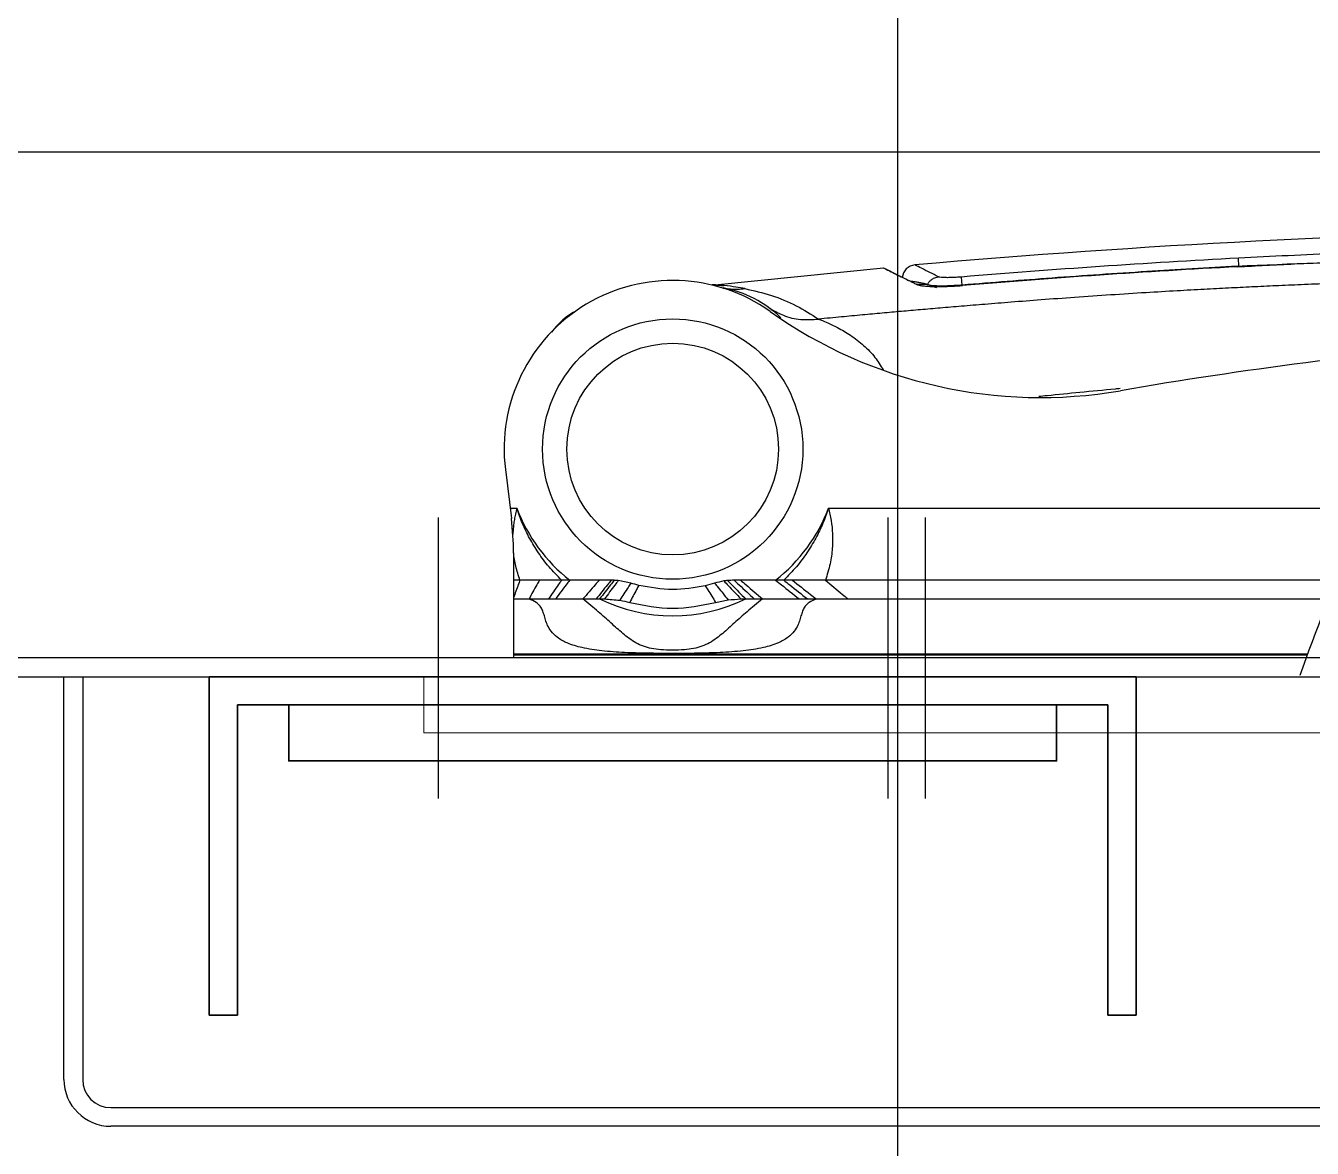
# Model space of a CAD drawing. Extents: x 758840 to 1108724, y -102573 to 143521.
# Drawn here: x 856411.5 to 856548.9, y 122675.6 to 122795.5 of the extents above; entities that cross this region are included whole.
import ezdxf

# ---------------------------------------------------------------- set-up
doc = ezdxf.new("R2010")
doc.units = 0
doc.header["$LTSCALE"] = 1000
doc.header["$MEASUREMENT"] = 0
doc.linetypes.add('$0$ARCH-DC$0$ACAD_ISO10W100', pattern=[18.5, 12, -3, 0.5, -3])
doc.linetypes.add('$0$ARCH-DC$0$CENTER', pattern=[2, 1.25, -0.25, 0.25, -0.25])
for name, color, linetype in [('GEN-DC 8', 8, 'Continuous'), ('GEN-DC CONT35', 8, 'Continuous'), ('GEN-DC DIM', 8, 'Continuous'), ('室外柴油发电-2层', 241, 'Continuous')]:
    doc.layers.add(name, color=color, linetype=linetype)
for name, color, linetype, lineweight in [('GEN-DC Continuous', 8, 'Continuous', 35), ('GEN-DC hidden', 8, 'Continuous', 0), ('GEN-DC 细实线', 8, 'Continuous', 5)]:
    doc.layers.add(name, color=color, linetype=linetype, lineweight=lineweight)

# ---------------------------------------------------------------- blocks, each defined once
blk = doc.blocks.new('$0$ARCH-DC$0$A$C5E33553F')
at = {"color": 3}
for p, q in [((78.33269296211984, 53.38136725264712), (78.28660807080269, 54.24688674335084)), ((22.3601636297808, 51.40832982205438), (40.36586568536222, 53.21809704579755)), ((48.7735870309225, 51.36697009781756), (48.70182849778303, 52.23059624965617)), ((78.15615999032343, 53.37196766261195), (78.15839359012261, 53.33015846251055)), ((48.79601712575914, 51.3687053724675), (48.79948313355999, 51.32698025907166)), ((-1.255655843124259e-05, 31.67355207045421), (0.6422027223834448, 26.44312835809251)), ((0.5041840474386845, 27.56720025269533), (1.217995492563205, 27.56720025269533)), ((34.513640854404, 27.56720025269533), (92.20518609119608, 27.56720025269533)), ((0.86581817303977, 22.78704805532925), (0.86581817303977, 11.56720025123195)), ((11.30837964754028, 19.8672002577473), (0.86581817303977, 19.86720028314721)), ((29.73467790790437, 19.8671379363127), (24.42325669687943, 19.86720024505348)), ((88.71162670540434, 19.86723271253504), (29.73467311237982, 19.86725334121093)), ((0.86581817303977, 17.86719127580682), (10.06582528480067, 17.86719678507689)), ((25.66582439969898, 17.86720328747742), (87.90929045312168, 17.8672015107486)), ((0.86581817303977, 11.98134471376807), (85.6848525901878, 11.98134471376807)), ((85.67953419535843, 11.96686772469411), (0.86581817303977, 11.96686772469411)), ((85.6368872768071, 11.85074182537346), (0.86581817303977, 11.85074182537346)), ((139.5042653609216, 11.56720025123195), (0.86581817303977, 11.56720025123195))]:
    blk.add_line(p, q, dxfattribs=at)
for radius in [13.9000000003, 11.30000000092]:
    blk.add_circle((17.86581817348087, 33.86720025109116), radius, dxfattribs=at)
for centre, radius, start, end in [((131.365818173279, -942.6327997472868), 1000.00000000108, 90.8475963206203, 95.02711728347934), ((131.365818173279, -942.6327997472868), 998.29179696334, 93.04785584700551, 94.74984078187634), ((43.86581825364192, 52.02593562265292), 1.49999999974, 95.02736051839807, 173.7972657422984), ((131.365818173279, -942.6327997472868), 997.3831982166599, 93.05801091640555, 94.74854853491084), ((17.86581817348087, 33.86720025109116), 17.99999999942, 54.70385526600406, 187.0000000000056), ((21.06581817174174, 39.26380993283647), 12.00000000046, 45.90021722621663, 79.43602241088502), ((11.36581817376282, 41.600494276473), 7.99999999946, 117.9531868833817, 143.5886194872019), ((57.15640228710345, 89.36720025163595), 49.9999999998, 234.703855266004, 279.8068041575902), ((143.7955336262221, -411.864977007684), 458.66495318642, 94.80608698200773, 99.80680415759026), ((17.86581817348087, 33.86720025109116), 17.80000000064, 200.7280391166841, 231.861187118404), ((17.86581817348087, 33.86720025109116), 17.80000000064, 308.1388128187875, 339.271960883316), ((-29.13418182683745, 22.78704805532925), 29.99999999988, 0, 7.000000000005605), ((17.86581817348087, 33.86720025109116), 17.80000000064, 244.0107918801143, 295.9892558807907)]:
    blk.add_arc(centre, radius, start, end, dxfattribs=at)
for points in [[(130.6822798629419, 55.52147343979277), (123.8492170444615, 55.52739288947259), (116.2558068211019, 55.47323284285267), (107.9018640522618, 55.33994953817273), (98.78838587590144, 55.1066405991528), (88.91626263822127, 54.75052244677272), (78.28660807080178, 54.24688674335266)], [(180.690821849721, 52.89443253437275), (146.9552670425819, 54.3759806558528), (112.3426013861617, 54.53968661495264), (78.1561599877814, 53.37196771849267)], [(78.15839358758149, 53.33015848791274), (84.26545044634167, 53.63535283815281)], [(84.26545044634167, 53.63535283815281), (100.1389506068217, 54.23164825465255), (106.0671938100013, 54.38138734049289)], [(42.9501739025618, 51.90278491137269), (41.00807517056182, 52.89016612685282), (40.36581817720162, 53.21809270239282), (41.00796795462156, 52.89022081305257), (42.43577784982153, 52.16353902537276)], [(40.36581817720162, 53.21809270239282), (41.00796795462156, 52.89022081305257), (42.43577784982153, 52.16353902537276)], [(46.24076387458172, 52.2564433506127), (44.42333191890157, 53.17169735449261), (43.73439186168162, 53.52015458747246)], [(45.41152580230118, 51.89088134615258), (45.72230741594103, 52.10226607959248), (46.24076416414209, 52.25643997749285)], [(48.70182849778121, 52.23059624965254), (48.13265196024167, 52.19089459677252), (47.58973989138121, 52.16828798209281), (47.10284047148161, 52.16411254721288), (46.702002985121, 52.17848738003249), (46.41013726964138, 52.21003000935252), (46.24076387458172, 52.2564433506127)], [(78.15615999032161, 53.37196769309276), (68.5158892683612, 52.81014228893264), (58.37783882822168, 52.11818376429255), (48.79601712576186, 51.36870538009271)], [(84.85823756710306, 9.722531766578413), (98.35293756710325, 37.51983176657814), (120.3386375671034, 52.75313176657846), (140.4118375671032, 49.90623176657846), (162.9002375671034, 45.93783176657826), (176.9282375671037, 35.4033317665785), (177.2454375671032, 9.842031766578202)], [(22.35456747130138, 51.40771587103245), (22.30054732788176, 51.4019773150726), (22.12001979968136, 51.38548424417286), (22.01909426620114, 51.37805760675246)], [(25.57687137212179, 50.99389354145251), (23.32418696716195, 51.31818749281274), (22.35459357488162, 51.40771217787278), (23.33940647190138, 51.31650808799259)], [(22.35459223122143, 51.40771227693267), (23.28999486638168, 51.32143395825278)], [(23.26577138168159, 51.06016860829277), (24.03170689832132, 50.95818435455249), (24.80465458788149, 50.93602243545274), (25.57687017070202, 50.99390483429261)], [(23.28999486638168, 51.32143395825278), (23.33940647190138, 51.31650808799259)], [(25.57687137212179, 50.99389354145251), (28.40710364662118, 50.26969569851281), (31.05130718726105, 49.16768742247268), (33.44874659862126, 47.73997967845253)], [(42.9501739025618, 51.90278491137269), (43.04459531392149, 51.86519354129268), (43.17281596680186, 51.83092684579287)], [(43.17280906308133, 51.83096064557276), (43.51854961874142, 51.6505470668526), (43.88303016486134, 51.46087055263251)], [(43.17281596680186, 51.83092684579287), (43.46976905844167, 51.77710218077254), (43.82661823298167, 51.72371586641248), (44.23163302874127, 51.6576666589126), (44.67665711202153, 51.56621028353266)], [(45.07625195926175, 51.41092953745283), (43.88301973054149, 51.46098914015283)], [(43.88303016486134, 51.46087055263251), (44.17150817820129, 51.36521919199276), (44.59525963448141, 51.2940134492128), (45.15027111018117, 51.24423805981269), (45.84473932246146, 51.21729203293262)], [(44.67665711202153, 51.56621028353266), (45.16120935602157, 51.43421041799274), (45.50695347784131, 51.31414489231247)], [(45.07317473656167, 51.46308956775283), (45.09619245278191, 51.50466691919246)], [(46.05667958692175, 51.06818654501285), (45.07625195926175, 51.41092953745283)], [(45.09619245278191, 51.50466691919246), (45.16878375540182, 51.61911144011265)], [(45.16878375540182, 51.61911144011265), (45.28975568516125, 51.7709092492928), (45.41152580230118, 51.89088134615258)], [(48.11871752024126, 51.31984806099263), (47.3675586847412, 51.28312993783265), (46.70272021000164, 51.26893373813255), (46.14565124032106, 51.27312109323248), (45.71820180820123, 51.29098738465245), (45.4441969485415, 51.31395819469253), (45.39447833830127, 51.32086367999273)], [(45.84473932246146, 51.21729203293262), (46.68901584320156, 51.21772112275266), (47.6895888179215, 51.25250316901247), (48.79948313356181, 51.32698025907257)], [(48.79600597516128, 51.36883409713255), (48.11871752024126, 51.31984806099263)], [(28.03252527208133, 49.03475206477242), (28.38968920596199, 48.79565973879244)], [(28.38968920596199, 48.79565973879244), (29.69466864324113, 48.14658981773255), (31.53722689106144, 47.70608433349253), (33.44875359124126, 47.73989920363283)], [(33.44875359124126, 47.73989920363283), (34.27104231242174, 47.40388989343273), (35.45680083752177, 46.8354184548125), (36.84910991472134, 46.01028479139268), (38.25033722148146, 44.9327682113526), (39.46951316260129, 43.65070215725245), (40.33864605222152, 42.31898704573268)], [(65.1359545271016, 40.26869531955253), (61.34937051278121, 39.90732592291261), (57.83857344752141, 39.5546085765327), (56.95672994070173, 39.46409718529276)], [(65.65322939552152, 40.31625995899276), (65.1359545271016, 40.26869531955253)], [(1.217988278961457, 27.5672002526926), (1.067103635341482, 26.92500885229265), (0.956929415761806, 26.32969879069287), (0.8799045152018152, 25.7777311468526), (0.8296812933213005, 25.26489969093245), (0.7990286495214605, 24.7877754381725)], [(5.996948992801663, 19.86714877449276), (4.665275202001794, 21.29823411399275), (3.536829800781561, 22.79608847667259), (2.591834868321712, 24.35030502533255), (1.820494673641406, 25.94716583465242), (1.217996975921778, 27.56719633347257)], [(34.51363941676118, 27.5671964553926), (33.91447533950122, 25.95500178037264), (33.14553169578176, 24.36086418379273), (32.20119918008186, 22.80553733255283), (31.07106281704182, 21.30386064579261), (29.73467790790164, 19.8671379363127)], [(34.51364783686131, 27.5672002526926), (34.78689650042179, 26.25268465465251), (34.92897081622141, 24.82111376875264), (34.90430038804152, 23.27581559189275), (34.67120385144153, 21.62180069825263), (34.17878783856122, 19.86720009265264)], [(1.552837296841972, 19.86720024759279), (1.116921884701696, 21.36235794815275), (0.8662071461012602, 22.80882006919273)], [(1.552837296841972, 19.86720025013256), (1.381082514621085, 19.40592769287241), (0.865818173041589, 17.97346582069258)], [(3.641045556281824, 19.86719058543258), (3.36309053180139, 19.37846023447264), (2.529225458361907, 17.86720190825281)], [(5.996927158961626, 19.86724162165274), (5.647855492361487, 19.37744634775254), (4.600640497641507, 17.86719373453252)], [(6.87309331112192, 19.86720025775276), (6.497647778041937, 19.37702512939268), (5.371311183881517, 17.86718886281278)], [(10.03450156030158, 19.86720025775276), (9.596639835061069, 19.37569742059259), (8.283054661881579, 17.86719885517277)], [(11.30837965262162, 19.86720025775276), (10.90628249390102, 19.3751701826327), (9.699991020281232, 17.86719737943258)], [(11.61947998800133, 19.86028373869249), (11.23106384332095, 19.36985463065275), (10.06581541182186, 17.86719678507279)], [(12.05468733704129, 19.82730261593269), (11.68744196536136, 19.34493973509279), (10.5857058554011, 17.86719708225246)], [(11.61947998546202, 19.86028373869249), (11.30837964754119, 19.86720025775276)], [(12.05468733704129, 19.82730261593269), (11.61947998546202, 19.86028373869249)], [(13.39483735168142, 19.54901844047254), (12.05468733704129, 19.82730261593269)], [(13.3948373643816, 19.54901843793277), (13.10324229098114, 19.10170378011253), (12.22845707586112, 17.73134376747248)], [(14.24573186020098, 19.31058749239264), (14.00480996968145, 18.86389319909267), (13.28204429812104, 17.49682808207262)], [(14.24573185258123, 19.31058749493286), (13.39483735168142, 19.54901844047254)], [(21.34783420156145, 19.27694445071256), (17.86581817348087, 18.86720025115255), (14.24573185258123, 19.31058749239264)], [(22.3367989876615, 19.54901843031257), (21.34783420410167, 19.27694444563258)], [(21.3478335741811, 19.27694429577286), (21.62327268294121, 18.83581837335259), (22.44959001176176, 17.49683152377247)], [(23.33688463544149, 19.78238612715268), (22.3367989876615, 19.54901843031257)], [(22.3367989876615, 19.54901843031257), (22.69815176762131, 19.10872069775269), (23.78221010242123, 17.77377987513273)], [(23.72365172322134, 19.83215199663255), (23.33688463544149, 19.78238612461246)], [(23.33688464052102, 19.78238612715268), (23.78914481804168, 19.30671613615277), (25.14592535060183, 17.86720302077265)], [(24.42325669688125, 19.86720024505257), (23.72365172322134, 19.83215199663255)], [(23.72365172830177, 19.83215199663255), (24.20919256062189, 19.34389541409246), (25.66581506520197, 17.86720328747242)], [(24.42325670450191, 19.86720024505257), (24.96240606308129, 19.36992112785265), (26.57985414644099, 17.86719790521283)], [(25.12154658554118, 19.86720024505257), (25.70329539410159, 19.36966619567283), (27.44854181724168, 17.86720129611285)], [(28.85854304600161, 19.86720024505257), (29.48634212060097, 19.36833859355283), (31.36973933932131, 17.8672074606925)], [(29.73480907858175, 19.86714714889285), (30.36457659476127, 19.36798617109253), (32.25387914584098, 17.86720838017254)], [(30.65401397118148, 19.86721053967267), (32.5653124269611, 18.35718167251252), (33.20241190968136, 17.86719921839267)], [(34.1787877572815, 19.86720035427288), (35.99024008052129, 18.35606702145242), (36.59405752160092, 17.86720789757283)], [(33.20245251158121, 17.86721815409282), (32.44974878712128, 17.49976179731266), (32.02183839072131, 17.10444893287286), (31.77334374674138, 16.67315296285278), (31.60542592154161, 16.18312696805287), (31.44655176634114, 15.63619790697248), (31.22477714258093, 15.04996876955283), (30.85139758962123, 14.42809573085287), (30.21342382112107, 13.79076846855287), (29.16337526082134, 13.18362492033248), (27.56002597832139, 12.67146775313267), (25.40634674492139, 12.32779680471276), (22.926256437142, 12.14348334809256), (19.80358593116125, 12.05970480089263), (15.82070010472125, 12.06103632223267), (12.73229626122156, 12.14697354685268), (10.28923243006102, 12.3317762989127), (8.195263199161673, 12.66624599065244), (6.605950525621665, 13.16724027441251), (5.543726716621677, 13.77119687955246), (4.891930765961661, 14.41279945715269), (4.511079975721259, 15.0408555187928), (4.286190450901813, 15.63260681179281), (4.126121312061514, 16.18336896147275), (3.957354451221363, 16.67526596853259), (3.708278833041732, 17.10632168503253), (3.281639119901229, 17.49980787799268), (2.529224693821561, 17.86720313761271)], [(27.44854344792111, 17.86720056713284), (26.58636006688175, 17.14987724435287), (25.82127815788135, 16.50449417393247), (25.11568723734126, 15.89122468673258), (24.46247670988123, 15.30664387977276), (23.8373146048616, 14.74133240943274), (23.20829675952155, 14.18881191681248), (22.54282614736167, 13.66198355975257), (21.80849081898123, 13.18784116031247), (20.97993645628139, 12.82119157357283), (20.10017820056146, 12.57660354611244), (19.1177617427411, 12.44446662217251), (17.84823555688126, 12.3849058548326), (16.58387264492194, 12.44713361455251), (15.61459524896145, 12.58028660453283), (14.7517988262216, 12.82086823411282), (13.9428962073016, 13.17715792793251), (13.21309184014171, 13.64429086209248), (12.54396112608174, 14.17137991967275), (11.9088980985216, 14.72823580875274), (11.27820319786133, 15.29849258035256), (10.62019254284132, 15.88750395503257), (9.91076056826114, 16.50424984625261), (9.14360712924099, 17.1513429284928), (8.283060557221688, 17.86719638629256)], [(10.06582528480158, 17.86719678507279), (10.3265973921616, 17.86719692985253), (10.585708283641, 17.86719708225246)], [(10.585708283641, 17.86719745563278), (12.22845809186128, 17.73134321883254)], [(23.78221152736114, 17.77378032725255), (25.14592806078144, 17.86720277185259)], [(25.14592806078144, 17.86720302077265), (25.40567666244169, 17.86720315793264), (25.66582439970171, 17.86720328747242)], [(12.22845819092163, 17.73134382589251), (13.28204470198125, 17.49682771885273)], [(13.28204529888171, 17.49682985245272), (17.86581817348087, 16.86720023033286), (22.44959421546173, 17.49683074145287)], [(22.44959363380167, 17.49683281409261), (23.78221159848181, 17.77377982179269)]]:
    blk.add_spline(points, degree=3, dxfattribs=at)
blk.add_open_spline([(117.6775267298362, 52.23379770951715), (116.3885461132249, 52.2236202881827), (113.311273968865, 52.19301192223293), (108.6083455615126, 52.12326332821385), (103.7111853033939, 52.02413058524553), (99.24189584576834, 51.91157211461768), (95.15576851563856, 51.79009841137804), (91.43614542557316, 51.66401769021695), (88.08190425599605, 51.53755613069779), (85.06758936424467, 51.41371948459937), (82.32302165454712, 51.29281105169457), (79.74073374617274, 51.17222157207834), (77.19301092496698, 51.04682748909772), (74.53072347500347, 50.90849757231445), (71.59345929003575, 50.7463209440034), (68.26946546003364, 50.54951485312222), (64.6192780447891, 50.31629825200798), (60.88066018714198, 50.05911194201553), (57.33449745768758, 49.7986457044185), (54.13896610459688, 49.55202403760404), (51.30606523972801, 49.32504964217696), (48.78035564951642, 49.11671435218659), (46.48809440016248, 48.92306902168411), (44.34949734804377, 48.73871574657505), (42.28489767940391, 48.55760879487298), (40.21982562691483, 48.37328205112362), (38.08629771737742, 48.17889584868954), (35.82144949846588, 47.96826070065845), (34.26107698547821, 47.81813510663187), (33.44874659862126, 47.73997967845253)], degree=3, knots=[42.90160466905822, 42.90160466905822, 42.90160466905822, 42.90160466905822, 46.76866057855636, 52.13384301355547, 57.01186635609566, 61.46308600381113, 65.545913016388, 69.27562535688841, 72.62833422432055, 75.6157640803127, 78.3261832282039, 80.87001267294357, 83.3710621024862, 85.97859529969222, 88.8676376759294, 92.19625737197693, 95.96800848538727, 99.84048379247889, 103.438572495851, 106.6351232763905, 109.4555689055816, 111.9644999627203, 114.237979705572, 116.3568433164291, 118.404081967862, 120.4555610592469, 122.5766865398789, 124.8311741987268, 127.2794171092502, 127.2794171092502, 127.2794171092502, 127.2794171092502], dxfattribs=at)
blk = doc.blocks.new('柴发假负载')
for p, q in [((8433016.611632105, -3627528.903561431), (8432473.111632105, -3627528.903561431)), ((8432473.111632105, -3627530.903561431), (8433016.611632105, -3627530.903561431)), ((8432520.611632092, -3627573.90356143), (8432520.611632092, -3627530.90356143)), ((8432520.611632092, -3627530.90356143), (8432522.61163209, -3627530.90356143)), ((8432522.61163209, -3627530.90356143), (8432522.61163209, -3627573.90356143)), ((8432525.61163209, -3627576.90356143), (8432946.611632122, -3627576.903561431)), ((8432946.611632122, -3627578.903561431), (8432525.61163209, -3627578.903561431))]:
    blk.add_line(p, q)
for radius in [5.000000001029548, 3.000000000014552]:
    blk.add_arc((8432525.61163209, -3627573.90356143), radius, 180, 270)
at = {"layer": 'GEN-DC 8', "color": 4, "linetype": '$0$ARCH-DC$0$ACAD_ISO10W100', "ltscale": 20}
blk.add_line((8432609.64740645, -3630915.647873759), (8432609.64740645, -3627229.715036557), dxfattribs=at)
at = {"layer": 'GEN-DC Continuous', "color": 3}
for p, q in [((8432536.126130944, -3627567.050068709), (8432536.126130944, -3627530.903561431)), ((8432635.097133264, -3627530.903561431), (8432536.126130944, -3627530.903561431)), ((8432635.097133264, -3627567.050068709), (8432635.097133264, -3627530.903561431)), ((8432539.126130944, -3627567.050068709), (8432539.126130944, -3627533.903561431)), ((8432632.097133264, -3627533.903561431), (8432539.126130944, -3627533.903561431)), ((8432632.097133264, -3627567.050068709), (8432632.097133264, -3627533.903561431)), ((8432539.126130944, -3627567.050068709), (8432536.126130944, -3627567.050068709)), ((8432635.097133264, -3627567.050068709), (8432632.097133264, -3627567.050068709))]:
    blk.add_line(p, q, dxfattribs=at)
blk.add_lwpolyline([(8432544.611619793, -3627533.903561431), (8432544.611619793, -3627539.903561431), (8432626.611644417, -3627539.903561431), (8432626.611644417, -3627533.903561431)], close=True, dxfattribs=at)
at = {"layer": 'GEN-DC DIM', "color": 1, "linetype": '$0$ARCH-DC$0$CENTER', "ltscale": 0.1}
for p, q in [((8432560.611632105, -3627543.903561431), (8432560.611632105, -3627513.903561431)), ((8432608.611632105, -3627543.903561431), (8432608.611632105, -3627513.903561431)), ((8432612.611632105, -3627543.903561431), (8432612.611632105, -3627513.903561431))]:
    blk.add_line(p, q, dxfattribs=at)
at = {"layer": 'GEN-DC hidden'}
blk.add_lwpolyline([(8432559.027533254, -3627536.903561431), (8432732.666275699, -3627536.903561431), (8432732.666275699, -3627530.903561431), (8432559.027533254, -3627530.903561431)], close=True, dxfattribs=at)
at = {"layer": 'GEN-DC 细实线'}
blk.add_lwpolyline([(8428582.481808532, -3627474.903561431), (8441582.481808532, -3627474.903561431), (8441582.481808532, -3630474.903561431), (8428582.481808532, -3630474.903561431)], close=True, dxfattribs=at)
at = {"layer": 'GEN-DC CONT35', "color": 7, "linetype": 'Continuous', "lineweight": 0}
blk.add_blockref('$0$ARCH-DC$0$A$C5E33553F', (8432567.74581393, -3627540.470761682), dxfattribs=at)

msp = doc.modelspace()

# ---------------------------------------------------------------- linework, layer by layer
at = {"layer": '室外柴油发电-2层', "linetype": 'ByBlock', "lineweight": -3}
msp.add_lwpolyline([(852477.4856235234, 119781.9857348968), (865477.4855716021, 119781.9857011454), (865477.4856158847, 122781.985707199), (852477.4856013318, 122781.9857358281)], close=True, dxfattribs=at)

# ---------------------------------------------------------------- block references
at = {"layer": '室外柴油发电-2层'}
msp.add_blockref('柴发假负载', (-7576104.996196104, 3750256.889380166), dxfattribs=at)

doc.saveas('drawing.dxf')
